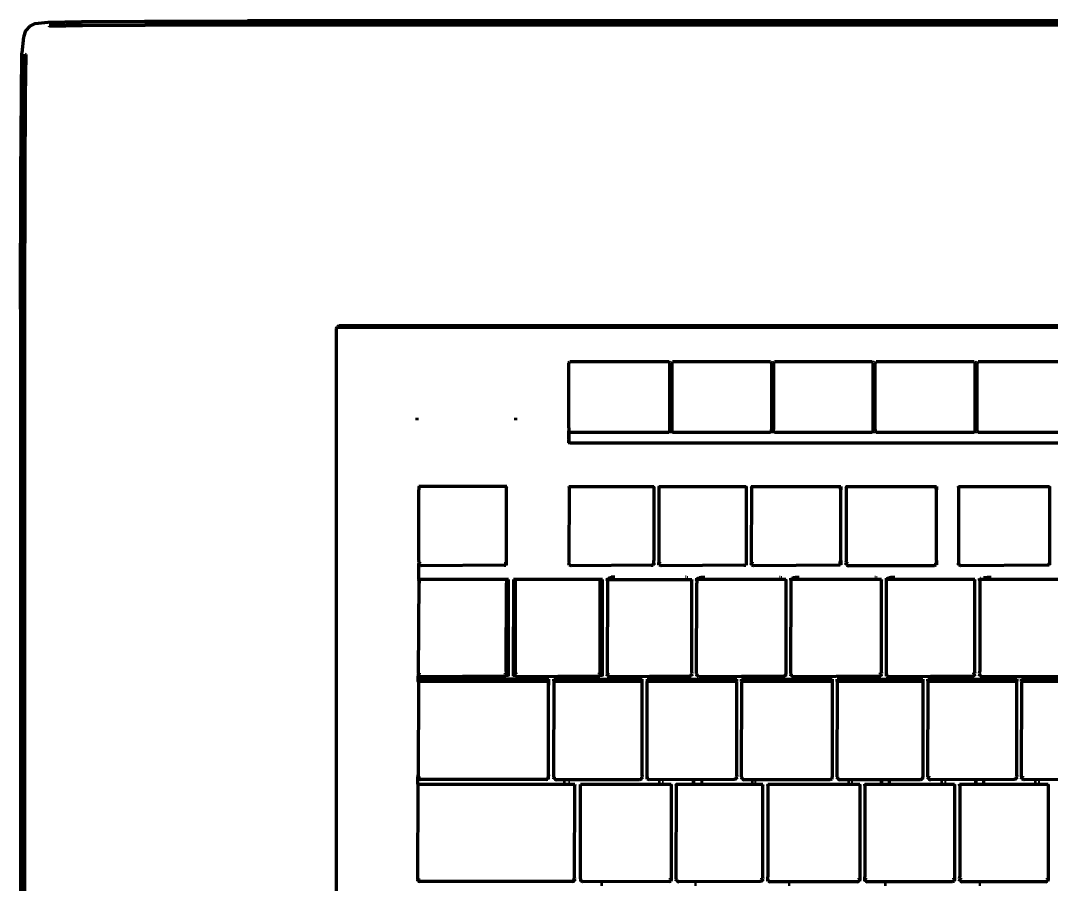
# Model space of a CAD drawing. Header units: millimetres. Extents: x 4307 to 31003, y 2809 to 20009.
# Drawn here: x 11394.2 to 11537.2, y 8724.4 to 8844.1 of the extents above; entities that cross this region are included whole.
import ezdxf

# ---------------------------------------------------------------- set-up
doc = ezdxf.new("R2010")
doc.units = ezdxf.units.MM
doc.layers.add('ProfileEdges', color=7, linetype='Continuous')

msp = doc.modelspace()

# ---------------------------------------------------------------- linework, layer by layer
for p, q in [((11470.43, 8786.99), (11470.43, 8787.09)), ((11672.2, 8786.99), (11470.43, 8786.99)), ((11470.43, 8786.8), (11470.43, 8785.66)), ((11470.43, 8785.66), (11672.2, 8785.66)), ((11449.43, 8768.98), (11449.78, 8768.98)), ((11449.43, 8768.65), (11449.52, 8768.64)), ((11449.52, 8768.64), (11461.31, 8768.61)), ((11461.31, 8768.98), (11461.65, 8768.98)), ((11461.56, 8768.64), (11461.65, 8768.65)), ((11470.29, 8768.98), (11470.38, 8768.98)), ((11470.38, 8768.64), (11470.29, 8768.65)), ((11481.72, 8768.61), (11470.38, 8768.64)), ((11481.98, 8768.98), (11482.07, 8768.98)), ((11482.07, 8768.65), (11481.98, 8768.64)), ((11482.75, 8768.98), (11483.09, 8768.98)), ((11482.84, 8768.64), (11482.75, 8768.65)), ((11494.55, 8768.61), (11482.84, 8768.64)), ((11494.81, 8768.98), (11494.89, 8768.98)), ((11494.89, 8768.65), (11494.81, 8768.64)), ((11495.58, 8768.98), (11495.92, 8768.98)), ((11495.66, 8768.64), (11495.58, 8768.65)), ((11507.68, 8768.61), (11495.66, 8768.64)), ((11507.94, 8768.98), (11508.02, 8768.98)), ((11508.02, 8768.65), (11507.94, 8768.64)), ((11508.71, 8768.98), (11509.05, 8768.98)), ((11508.79, 8768.64), (11508.71, 8768.65)), ((11521.21, 8768.64), (11508.79, 8768.64)), ((11521.29, 8768.65), (11521.21, 8768.64)), ((11521.22, 8768.98), (11521.29, 8768.98)), ((11524.41, 8768.64), (11524.33, 8768.65)), ((11536.63, 8768.61), (11524.41, 8768.64)), ((11536.89, 8768.98), (11536.97, 8768.98)), ((11536.97, 8768.65), (11536.89, 8768.64)), ((11449.39, 8753.58), (11449.73, 8753.58)), ((11449.39, 8753.25), (11449.47, 8753.25)), ((11449.47, 8753.25), (11449.73, 8753.25)), ((11461.28, 8753.58), (11461.6, 8753.58)), ((11461.28, 8753.25), (11461.54, 8753.25)), ((11461.54, 8753.25), (11461.89, 8753.25)), ((11461.6, 8753.58), (11461.89, 8753.58)), ((11462.82, 8753.58), (11462.57, 8753.58)), ((11462.57, 8753.25), (11462.88, 8753.25)), ((11463.14, 8753.58), (11462.82, 8753.58)), ((11462.88, 8753.25), (11463.14, 8753.25)), ((11474.63, 8753.58), (11474.3, 8753.58)), ((11474.3, 8753.25), (11474.56, 8753.25)), ((11474.56, 8753.25), (11474.93, 8753.25)), ((11474.93, 8753.58), (11474.63, 8753.58)), ((11475.6, 8753.58), (11475.94, 8753.58)), ((11475.68, 8753.25), (11475.6, 8753.25)), ((11475.94, 8753.25), (11475.68, 8753.25)), ((11487.24, 8753.25), (11486.98, 8753.25)), ((11487.24, 8753.58), (11487.32, 8753.58)), ((11487.32, 8753.25), (11487.24, 8753.25)), ((11488.01, 8753.25), (11488.1, 8753.25)), ((11500.05, 8753.25), (11500.31, 8753.25)), ((11500.4, 8753.58), (11500.31, 8753.58)), ((11500.31, 8753.25), (11500.4, 8753.25)), ((11501.08, 8753.25), (11501.17, 8753.25)), ((11513.64, 8753.58), (11513.3, 8753.58)), ((11513.3, 8753.25), (11513.56, 8753.25)), ((11513.56, 8753.25), (11513.64, 8753.25)), ((11514.33, 8753.25), (11514.41, 8753.25)), ((11514.41, 8753.25), (11514.67, 8753.25)), ((11526.58, 8753.58), (11526.23, 8753.58)), ((11526.23, 8753.25), (11526.49, 8753.25)), ((11526.49, 8753.25), (11526.58, 8753.25)), ((11527.35, 8753.58), (11527.26, 8753.58)), ((11527.26, 8753.25), (11527.35, 8753.25)), ((11527.35, 8753.25), (11527.6, 8753.25)), ((11449.34, 8738.96), (11449.43, 8738.96)), ((11449.35, 8739.29), (11449.42, 8739.29)), ((11449.42, 8739.29), (11449.69, 8739.29)), ((11467.34, 8738.97), (11467.47, 8738.96)), ((11467.4, 8739.29), (11467.47, 8739.29)), ((11468.22, 8739.29), (11468.31, 8739.29)), ((11468.22, 8738.96), (11468.31, 8738.96)), ((11468.31, 8738.96), (11480.36, 8738.96)), ((11480.36, 8738.96), (11480.44, 8738.96)), ((11481.21, 8739.29), (11481.13, 8739.29)), ((11481.13, 8738.96), (11481.21, 8738.96)), ((11481.21, 8738.96), (11493.22, 8738.92)), ((11493.56, 8739.29), (11493.48, 8739.29)), ((11493.48, 8738.96), (11493.56, 8738.96)), ((11494.25, 8738.96), (11494.33, 8738.96)), ((11494.33, 8738.96), (11506.74, 8738.96)), ((11506.82, 8739.29), (11506.74, 8739.29)), ((11506.74, 8738.96), (11506.82, 8738.96)), ((11507.59, 8739.29), (11507.51, 8739.29)), ((11507.51, 8738.96), (11507.59, 8738.96)), ((11507.59, 8738.96), (11519.31, 8738.96)), ((11519.31, 8738.96), (11519.4, 8738.96)), ((11520.43, 8739.29), (11520.08, 8739.29)), ((11520.08, 8738.96), (11520.17, 8738.96)), ((11520.17, 8738.96), (11532.07, 8738.92)), ((11532.32, 8738.96), (11532.41, 8738.96)), ((11533.44, 8739.29), (11533.09, 8739.29)), ((11533.09, 8738.96), (11533.18, 8738.96)), ((11533.18, 8738.96), (11544.84, 8738.92)), ((11449.39, 8725.12), (11449.65, 8725.12)), ((11470.75, 8725.12), (11471.1, 8725.12)), ((11484.49, 8725.12), (11484.15, 8725.12)), ((11485.26, 8725.12), (11485.18, 8725.12)), ((11497.18, 8725.12), (11496.84, 8725.12)), ((11497.95, 8725.12), (11497.87, 8725.12)), ((11510.66, 8725.12), (11510.31, 8725.12)), ((11511.68, 8725.12), (11511.34, 8725.12)), ((11523.8, 8725.12), (11523.45, 8725.12)), ((11524.82, 8725.12), (11524.48, 8725.12)), ((11536.78, 8725.12), (11536.43, 8725.12)), ((11449.3, 8724.79), (11449.39, 8724.79)), ((11471.01, 8724.79), (11471.1, 8724.79)), ((11471.89, 8724.79), (11471.98, 8724.79)), ((11471.98, 8724.79), (11484.15, 8724.75)), ((11484.41, 8724.79), (11484.49, 8724.79)), ((11485.18, 8724.79), (11485.26, 8724.79)), ((11485.26, 8724.79), (11496.84, 8724.75)), ((11497.1, 8724.79), (11497.18, 8724.79)), ((11497.87, 8724.79), (11497.95, 8724.79)), ((11497.95, 8724.79), (11510.57, 8724.79)), ((11510.57, 8724.79), (11510.66, 8724.79)), ((11511.34, 8724.79), (11511.43, 8724.79)), ((11511.43, 8724.79), (11523.71, 8724.79)), ((11523.71, 8724.79), (11523.8, 8724.79)), ((11524.48, 8724.79), (11524.57, 8724.79)), ((11524.57, 8724.79), (11536.69, 8724.79)), ((11536.69, 8724.79), (11536.78, 8724.79))]:
    msp.add_line(p, q)
at = {"layer": 'ProfileEdges', "lineweight": 211}
for p, q in [((11396.27, 8843.74), (11398.07, 8843.92)), ((11398.07, 8843.92), (11402.67, 8844.02)), ((11402.67, 8844.02), (11411.43, 8844.08)), ((11411.43, 8844.08), (11425.7, 8844.13)), ((11411.48, 8843.74), (11425.74, 8843.78)), ((11892.46, 8844.14), (11425.7, 8844.13)), ((11425.74, 8843.78), (11444.15, 8843.8)), ((11444.15, 8843.8), (11444.14, 8843.91)), ((11444.14, 8843.91), (11892.44, 8843.91)), ((11444.15, 8843.8), (11465.32, 8843.81)), ((11444.15, 8843.8), (11444.16, 8843.67)), ((11394.92, 8842.73), (11394.62, 8841.86)), ((11395.49, 8843.36), (11394.92, 8842.73)), ((11396.27, 8843.74), (11395.49, 8843.36)), ((11402.77, 8843.56), (11398.2, 8843.47)), ((11398.2, 8843.47), (11398.24, 8843.33)), ((11402.8, 8843.42), (11398.24, 8843.33)), ((11402.77, 8843.56), (11411.49, 8843.62)), ((11411.51, 8843.48), (11402.8, 8843.42)), ((11411.49, 8843.62), (11411.48, 8843.74)), ((11425.75, 8843.65), (11411.49, 8843.62)), ((11425.77, 8843.51), (11411.51, 8843.48)), ((11444.16, 8843.67), (11425.75, 8843.65)), ((11910.81, 8843.51), (11425.77, 8843.51)), ((11394.62, 8841.86), (11394.41, 8839.62)), ((11394.33, 8833.75), (11394.41, 8839.62)), ((11394.74, 8833.65), (11394.82, 8839.48)), ((11394.82, 8839.48), (11394.95, 8839.44)), ((11394.95, 8839.44), (11394.87, 8833.62)), ((11394.27, 8822.51), (11394.33, 8833.75)), ((11394.74, 8833.65), (11394.69, 8822.44)), ((11394.87, 8833.62), (11394.82, 8822.41)), ((11394.23, 8804.13), (11394.27, 8822.51)), ((11394.58, 8822.46), (11394.53, 8780.41)), ((11394.69, 8822.44), (11394.58, 8822.46)), ((11394.66, 8804.07), (11394.69, 8822.44)), ((11394.82, 8822.41), (11394.79, 8804.06)), ((11394.23, 8804.13), (11394.23, 8530.46)), ((11394.66, 8804.07), (11394.66, 8530.51)), ((11394.79, 8804.06), (11394.77, 8581.25)), ((11438.02, 8801.43), (11438.2, 8801.63)), ((11438.02, 8801.43), (11438.02, 8686.16)), ((11438.37, 8801.81), (11438.2, 8801.63)), ((11438.2, 8801.63), (11737.4, 8801.64)), ((11737.25, 8801.81), (11438.37, 8801.81)), ((11470.29, 8796.7), (11470.43, 8796.84)), ((11470.29, 8787.67), (11470.29, 8796.7)), ((11484.14, 8796.84), (11470.43, 8796.84)), ((11484.27, 8796.7), (11484.14, 8796.84)), ((11484.27, 8787.42), (11484.27, 8796.7)), ((11484.55, 8796.7), (11484.68, 8796.84)), ((11484.55, 8796.7), (11484.55, 8787.42)), ((11498.25, 8796.84), (11484.68, 8796.84)), ((11498.25, 8796.84), (11498.39, 8796.7)), ((11498.39, 8796.7), (11498.39, 8787.42)), ((11498.67, 8796.7), (11498.8, 8796.84)), ((11498.67, 8796.7), (11498.67, 8787.42)), ((11512.37, 8796.84), (11498.8, 8796.84)), ((11512.51, 8796.7), (11512.37, 8796.84)), ((11512.51, 8787.42), (11512.51, 8796.7)), ((11512.79, 8796.7), (11512.92, 8796.84)), ((11512.79, 8787.42), (11512.79, 8796.7)), ((11526.49, 8796.84), (11512.92, 8796.84)), ((11526.49, 8796.84), (11526.63, 8796.7)), ((11526.63, 8787.42), (11526.63, 8796.7)), ((11526.9, 8796.7), (11527.04, 8796.84)), ((11526.9, 8787.42), (11526.9, 8796.7)), ((11540.61, 8796.84), (11527.04, 8796.84)), ((11449.19, 8789.05), (11449.19, 8788.71)), ((11462.89, 8789.06), (11462.89, 8788.71)), ((11470.29, 8787.67), (11470.29, 8787.24)), ((11470.29, 8787.24), (11470.43, 8787.09)), ((11470.29, 8786.11), (11470.29, 8787.24)), ((11470.43, 8787.09), (11484.14, 8787.09)), ((11484.14, 8787.42), (11484.27, 8787.42)), ((11484.14, 8787.09), (11484.27, 8787.24)), ((11484.27, 8787.42), (11484.55, 8787.42)), ((11484.27, 8787.24), (11484.27, 8787.42)), ((11484.55, 8787.42), (11484.55, 8787.24)), ((11484.68, 8787.09), (11484.55, 8787.24)), ((11484.68, 8787.09), (11498.25, 8787.09)), ((11498.25, 8787.09), (11498.39, 8787.24)), ((11498.39, 8787.42), (11498.67, 8787.42)), ((11498.39, 8787.24), (11498.39, 8787.42)), ((11498.67, 8787.42), (11498.8, 8787.42)), ((11498.67, 8787.24), (11498.67, 8787.42)), ((11498.8, 8787.09), (11498.67, 8787.24)), ((11498.8, 8787.09), (11512.37, 8787.09)), ((11512.37, 8787.09), (11512.51, 8787.24)), ((11512.51, 8787.42), (11512.79, 8787.42)), ((11512.51, 8787.24), (11512.51, 8787.42)), ((11512.79, 8787.42), (11512.79, 8787.24)), ((11512.79, 8787.24), (11512.92, 8787.09)), ((11512.92, 8787.09), (11526.49, 8787.09)), ((11526.49, 8787.42), (11526.63, 8787.42)), ((11526.49, 8787.09), (11526.63, 8787.24)), ((11526.63, 8787.42), (11526.9, 8787.42)), ((11526.63, 8787.24), (11526.63, 8787.42)), ((11526.9, 8787.24), (11526.9, 8787.42)), ((11526.9, 8787.24), (11527.04, 8787.09)), ((11527.04, 8787.09), (11540.61, 8787.09)), ((11470.29, 8786.11), (11470.29, 8786)), ((11470.29, 8785.68), (11470.29, 8786)), ((11470.29, 8785.68), (11470.43, 8785.53)), ((11470.29, 8785.58), (11470.29, 8785.68)), ((11672.2, 8785.53), (11470.43, 8785.53)), ((11394.43, 8780.42), (11394.42, 8724.34)), ((11394.53, 8780.41), (11394.43, 8780.42)), ((11449.52, 8779.55), (11449.47, 8779.55)), ((11449.47, 8779.55), (11449.49, 8779.43)), ((11449.49, 8779.43), (11449.52, 8779.55)), ((11461.61, 8779.55), (11449.52, 8779.55)), ((11461.64, 8779.43), (11461.61, 8779.55)), ((11461.66, 8779.55), (11461.61, 8779.55)), ((11461.64, 8779.43), (11461.66, 8779.55)), ((11470.31, 8779.43), (11470.29, 8779.55)), ((11470.29, 8779.55), (11470.34, 8779.55)), ((11470.31, 8779.43), (11470.34, 8779.55)), ((11470.34, 8779.55), (11482.02, 8779.55)), ((11482.02, 8779.55), (11482.05, 8779.43)), ((11482.02, 8779.55), (11482.07, 8779.55)), ((11482.05, 8779.43), (11482.07, 8779.55)), ((11482.75, 8779.55), (11482.77, 8779.43)), ((11482.75, 8779.55), (11482.8, 8779.55)), ((11482.77, 8779.43), (11482.8, 8779.55)), ((11482.8, 8779.55), (11494.84, 8779.55)), ((11494.84, 8779.55), (11494.87, 8779.43)), ((11494.84, 8779.55), (11494.89, 8779.55)), ((11494.89, 8779.55), (11494.87, 8779.43)), ((11495.58, 8779.55), (11495.65, 8779.55)), ((11495.6, 8779.43), (11495.58, 8779.55)), ((11495.65, 8779.55), (11495.6, 8779.43)), ((11495.65, 8779.55), (11507.92, 8779.55)), ((11507.92, 8779.55), (11507.94, 8779.45)), ((11507.92, 8779.55), (11508.02, 8779.55)), ((11508, 8779.05), (11507.94, 8779.45)), ((11508.02, 8779.55), (11508, 8779.05)), ((11508.71, 8779.55), (11508.78, 8779.55)), ((11508.71, 8779.55), (11508.73, 8779.43)), ((11508.78, 8779.55), (11508.73, 8779.43)), ((11508.78, 8779.55), (11521.19, 8779.55)), ((11521.19, 8779.55), (11521.21, 8779.45)), ((11521.19, 8779.55), (11521.29, 8779.55)), ((11521.27, 8779.05), (11521.21, 8779.45)), ((11521.29, 8779.55), (11521.27, 8779.05)), ((11524.35, 8779.43), (11524.33, 8779.55)), ((11524.33, 8779.55), (11524.4, 8779.55)), ((11524.4, 8779.55), (11524.35, 8779.43)), ((11524.4, 8779.55), (11536.92, 8779.55)), ((11536.92, 8779.55), (11536.95, 8779.43)), ((11536.92, 8779.55), (11536.97, 8779.55)), ((11536.97, 8779.55), (11536.95, 8779.43)), ((11449.46, 8769.28), (11449.47, 8779.08)), ((11449.49, 8779.43), (11449.47, 8779.08)), ((11461.63, 8769.28), (11461.64, 8779.05)), ((11461.64, 8779.05), (11461.64, 8779.43)), ((11470.31, 8779.43), (11470.29, 8768.98)), ((11482.05, 8779.43), (11482.05, 8769.28)), ((11482.77, 8779.43), (11482.75, 8768.98)), ((11494.87, 8779.43), (11494.87, 8769.28)), ((11495.6, 8779.43), (11495.58, 8768.98)), ((11508, 8769.28), (11508, 8779.05)), ((11508.73, 8779.43), (11508.73, 8769.28)), ((11521.27, 8769.28), (11521.27, 8779.05)), ((11524.35, 8779.43), (11524.35, 8768.91)), ((11536.95, 8779.43), (11536.95, 8769.28)), ((11449.46, 8769.28), (11449.43, 8768.98)), ((11449.43, 8768.98), (11449.46, 8768.91)), ((11449.46, 8768.91), (11449.43, 8768.65)), ((11449.43, 8768.65), (11449.43, 8766.63)), ((11449.46, 8768.91), (11449.52, 8768.64)), ((11449.78, 8768.55), (11449.52, 8768.64)), ((11461.31, 8768.61), (11449.78, 8768.55)), ((11461.31, 8768.61), (11461.56, 8768.64)), ((11461.56, 8768.64), (11461.63, 8768.91)), ((11461.65, 8768.98), (11461.63, 8769.28)), ((11461.63, 8768.91), (11461.65, 8768.98)), ((11461.65, 8768.65), (11461.63, 8768.91)), ((11470.29, 8768.98), (11470.31, 8768.91)), ((11470.29, 8768.65), (11470.31, 8768.91)), ((11470.38, 8768.64), (11470.31, 8768.91)), ((11470.63, 8768.55), (11470.38, 8768.64)), ((11481.72, 8768.61), (11470.63, 8768.55)), ((11481.72, 8768.61), (11481.98, 8768.64)), ((11481.98, 8768.64), (11482.05, 8768.91)), ((11482.07, 8768.98), (11482.05, 8769.28)), ((11482.05, 8768.91), (11482.07, 8768.98)), ((11482.05, 8768.91), (11482.07, 8768.65)), ((11482.77, 8768.91), (11482.75, 8768.98)), ((11482.75, 8768.65), (11482.77, 8768.91)), ((11482.84, 8768.64), (11482.77, 8768.91)), ((11483.09, 8768.55), (11482.84, 8768.64)), ((11494.55, 8768.61), (11483.09, 8768.55)), ((11494.55, 8768.61), (11494.81, 8768.64)), ((11494.87, 8768.91), (11494.81, 8768.64)), ((11494.87, 8769.28), (11494.89, 8768.98)), ((11494.89, 8768.98), (11494.87, 8768.91)), ((11494.87, 8768.91), (11494.89, 8768.65)), ((11495.58, 8768.98), (11495.6, 8768.91)), ((11495.58, 8768.65), (11495.6, 8768.91)), ((11495.66, 8768.64), (11495.6, 8768.91)), ((11495.92, 8768.55), (11495.66, 8768.64)), ((11507.68, 8768.61), (11495.92, 8768.55)), ((11507.94, 8768.64), (11507.68, 8768.61)), ((11507.94, 8768.98), (11508, 8769.28)), ((11507.94, 8768.64), (11507.94, 8768.98)), ((11508, 8769.28), (11508.02, 8768.98)), ((11508.02, 8768.98), (11508.02, 8768.65)), ((11508.73, 8769.28), (11508.71, 8768.98)), ((11508.71, 8768.98), (11508.73, 8768.91)), ((11508.71, 8768.65), (11508.73, 8768.91)), ((11508.73, 8768.91), (11508.79, 8768.64)), ((11508.79, 8768.64), (11509.05, 8768.55)), ((11520.95, 8768.55), (11509.05, 8768.55)), ((11521.21, 8768.64), (11520.95, 8768.55)), ((11521.22, 8768.98), (11521.21, 8768.89)), ((11521.21, 8768.64), (11521.21, 8768.89)), ((11521.27, 8769.28), (11521.22, 8768.98)), ((11521.27, 8769.28), (11521.29, 8768.98)), ((11521.29, 8768.98), (11521.29, 8768.65)), ((11524.33, 8768.65), (11524.35, 8768.91)), ((11524.35, 8768.91), (11524.41, 8768.64)), ((11524.67, 8768.55), (11524.41, 8768.64)), ((11536.63, 8768.61), (11524.67, 8768.55)), ((11536.89, 8768.64), (11536.63, 8768.61)), ((11536.89, 8768.64), (11536.95, 8768.91)), ((11536.95, 8769.28), (11536.97, 8768.98)), ((11536.97, 8768.98), (11536.95, 8768.91)), ((11536.95, 8768.91), (11536.97, 8768.65)), ((11449.48, 8766.63), (11449.43, 8766.63)), ((11449.43, 8766.63), (11449.45, 8766.51)), ((11449.48, 8766.63), (11449.45, 8766.51)), ((11449.51, 8766.63), (11449.48, 8766.63)), ((11449.51, 8766.63), (11449.51, 8766.44)), ((11461.6, 8766.63), (11449.51, 8766.63)), ((11461.6, 8766.63), (11461.62, 8766.51)), ((11461.92, 8766.63), (11461.6, 8766.63)), ((11461.89, 8753.58), (11461.92, 8766.63)), ((11462.6, 8766.63), (11462.57, 8753.58)), ((11462.87, 8766.63), (11462.6, 8766.63)), ((11462.87, 8766.63), (11462.82, 8766.51)), ((11474.6, 8766.63), (11462.87, 8766.63)), ((11474.6, 8766.63), (11474.63, 8766.51)), ((11474.95, 8766.63), (11474.6, 8766.63)), ((11474.93, 8753.58), (11474.95, 8766.63)), ((11475.6, 8766.81), (11475.6, 8766.63)), ((11475.6, 8766.63), (11475.67, 8766.63)), ((11475.62, 8766.51), (11475.6, 8766.63)), ((11475.67, 8766.63), (11475.62, 8766.51)), ((11475.67, 8766.63), (11487.28, 8766.63)), ((11475.73, 8766.76), (11475.68, 8766.65)), ((11475.94, 8766.86), (11475.73, 8766.76)), ((11476.36, 8766.86), (11475.94, 8766.86)), ((11476.67, 8766.96), (11476.13, 8766.96)), ((11486.57, 8766.96), (11486.45, 8766.96)), ((11486.79, 8766.86), (11486.71, 8766.86)), ((11487.27, 8766.65), (11487.28, 8766.63)), ((11487.28, 8766.63), (11487.3, 8766.51)), ((11487.28, 8766.63), (11487.32, 8766.63)), ((11487.32, 8766.63), (11487.3, 8766.51)), ((11488.01, 8766.81), (11488.01, 8766.63)), ((11488.06, 8766.63), (11488.01, 8766.63)), ((11488.03, 8766.51), (11488.01, 8766.63)), ((11488.06, 8766.63), (11488.03, 8766.51)), ((11488.1, 8766.77), (11488.06, 8766.63)), ((11500.34, 8766.65), (11488.06, 8766.63)), ((11488.1, 8766.77), (11488.35, 8766.86)), ((11488.82, 8766.86), (11488.35, 8766.86)), ((11488.58, 8766.96), (11489.15, 8766.96)), ((11499.48, 8766.96), (11499.6, 8766.96)), ((11499.83, 8766.86), (11499.75, 8766.86)), ((11500.38, 8766.51), (11500.34, 8766.65)), ((11500.4, 8766.63), (11500.34, 8766.65)), ((11500.4, 8766.63), (11500.38, 8766.51)), ((11501.08, 8766.63), (11501.08, 8766.81)), ((11501.16, 8766.63), (11501.08, 8766.63)), ((11501.1, 8766.51), (11501.08, 8766.63)), ((11501.16, 8766.63), (11501.1, 8766.51)), ((11513.59, 8766.65), (11501.16, 8766.63)), ((11501.21, 8766.76), (11501.17, 8766.65)), ((11501.43, 8766.86), (11501.21, 8766.76)), ((11501.9, 8766.86), (11501.43, 8766.86)), ((11501.66, 8766.96), (11502.23, 8766.96)), ((11512.71, 8766.96), (11512.82, 8766.96)), ((11513.06, 8766.86), (11512.98, 8766.86)), ((11513.59, 8766.65), (11513.62, 8766.51)), ((11513.64, 8766.63), (11513.59, 8766.65)), ((11513.64, 8766.63), (11513.62, 8766.51)), ((11514.33, 8766.63), (11514.33, 8766.81)), ((11514.38, 8766.63), (11514.33, 8766.63)), ((11514.35, 8766.51), (11514.33, 8766.63)), ((11514.35, 8766.51), (11514.38, 8766.63)), ((11514.38, 8766.63), (11514.41, 8766.77)), ((11526.52, 8766.65), (11514.38, 8766.63)), ((11514.41, 8766.77), (11514.67, 8766.86)), ((11515.14, 8766.86), (11514.67, 8766.86)), ((11514.91, 8766.96), (11515.48, 8766.96)), ((11526.52, 8766.65), (11526.55, 8766.51)), ((11526.58, 8766.63), (11526.52, 8766.65)), ((11526.58, 8766.63), (11526.55, 8766.51)), ((11527.26, 8766.63), (11527.26, 8766.76)), ((11527.31, 8766.63), (11527.26, 8766.63)), ((11527.28, 8766.51), (11527.26, 8766.63)), ((11527.28, 8766.51), (11527.31, 8766.63)), ((11527.31, 8766.63), (11527.35, 8766.77)), ((11539.53, 8766.63), (11527.31, 8766.63)), ((11527.37, 8766.78), (11527.35, 8766.77)), ((11528.4, 8766.86), (11527.79, 8766.86)), ((11528.3, 8766.96), (11528.87, 8766.96)), ((11449.45, 8766.51), (11449.39, 8753.58)), ((11449.51, 8766.44), (11449.51, 8766.12)), ((11461.6, 8753.89), (11461.62, 8766.13)), ((11461.62, 8766.51), (11461.62, 8766.13)), ((11462.82, 8766.51), (11462.82, 8753.58)), ((11474.63, 8753.58), (11474.63, 8766.51)), ((11475.62, 8766.51), (11475.6, 8753.58)), ((11487.3, 8766.51), (11487.3, 8753.89)), ((11488.01, 8753.58), (11488.03, 8766.13)), ((11488.03, 8766.51), (11488.03, 8766.13)), ((11500.38, 8766.51), (11500.38, 8753.89)), ((11501.08, 8753.58), (11501.1, 8766.51)), ((11513.62, 8766.51), (11513.62, 8753.89)), ((11514.33, 8753.58), (11514.35, 8766.51)), ((11526.55, 8766.51), (11526.55, 8753.89)), ((11527.28, 8766.51), (11527.28, 8753.89)), ((11461.6, 8753.89), (11461.6, 8753.58)), ((11487.3, 8753.89), (11487.32, 8753.58)), ((11500.38, 8753.89), (11500.4, 8753.58)), ((11513.62, 8753.89), (11513.64, 8753.58)), ((11526.55, 8753.89), (11526.58, 8753.58)), ((11527.26, 8753.58), (11527.28, 8753.89)), ((11449.39, 8753.58), (11449.41, 8753.51)), ((11449.41, 8753.51), (11449.39, 8753.25)), ((11449.39, 8752.83), (11449.39, 8753.25)), ((11467.49, 8752.83), (11449.39, 8752.83)), ((11449.39, 8752.5), (11449.39, 8752.83)), ((11449.43, 8752.5), (11449.39, 8752.5)), ((11449.39, 8752.5), (11449.41, 8752.38)), ((11449.47, 8753.25), (11449.41, 8753.51)), ((11449.41, 8752.38), (11449.43, 8752.5)), ((11449.41, 8752.38), (11449.41, 8752)), ((11449.43, 8752.5), (11449.47, 8752.64)), ((11467.42, 8752.5), (11449.43, 8752.5)), ((11449.73, 8753.16), (11449.47, 8753.25)), ((11449.73, 8752.68), (11449.47, 8752.64)), ((11461.28, 8753.21), (11449.73, 8753.16)), ((11467.15, 8752.68), (11449.73, 8752.68)), ((11461.28, 8753.21), (11461.54, 8753.25)), ((11461.6, 8753.51), (11461.54, 8753.25)), ((11461.6, 8753.58), (11461.6, 8753.51)), ((11461.89, 8753.25), (11461.89, 8753.58)), ((11462.57, 8753.58), (11462.57, 8753.25)), ((11462.82, 8753.58), (11462.82, 8753.51)), ((11462.88, 8753.25), (11462.82, 8753.51)), ((11462.88, 8753.25), (11463.14, 8753.16)), ((11474.3, 8753.21), (11463.14, 8753.16)), ((11467.15, 8752.68), (11467.4, 8752.64)), ((11467.4, 8752.64), (11467.42, 8752.5)), ((11467.49, 8752.5), (11467.42, 8752.5)), ((11467.42, 8752.5), (11467.47, 8752)), ((11467.47, 8752), (11467.49, 8752.5)), ((11467.49, 8752.5), (11467.49, 8752.83)), ((11468.22, 8752.83), (11480.44, 8752.83)), ((11468.22, 8752.5), (11468.22, 8752.83)), ((11468.27, 8752.5), (11468.22, 8752.5)), ((11468.24, 8752.38), (11468.22, 8752.5)), ((11468.22, 8739.29), (11468.24, 8752.38)), ((11468.27, 8752.5), (11468.24, 8752.38)), ((11468.31, 8752.64), (11468.27, 8752.5)), ((11480.39, 8752.5), (11468.27, 8752.5)), ((11468.31, 8752.64), (11468.57, 8752.73)), ((11480.1, 8752.68), (11468.57, 8752.73)), ((11474.56, 8753.25), (11474.3, 8753.21)), ((11474.63, 8753.51), (11474.56, 8753.25)), ((11474.63, 8753.58), (11474.63, 8753.51)), ((11474.93, 8753.25), (11474.93, 8753.58)), ((11475.62, 8753.51), (11475.6, 8753.58)), ((11475.6, 8753.25), (11475.62, 8753.51)), ((11475.62, 8753.51), (11475.68, 8753.25)), ((11475.94, 8753.16), (11475.68, 8753.25)), ((11486.98, 8753.21), (11475.94, 8753.16)), ((11480.1, 8752.68), (11480.36, 8752.64)), ((11480.36, 8752.64), (11480.39, 8752.5)), ((11480.44, 8752.5), (11480.39, 8752.5)), ((11480.39, 8752.5), (11480.42, 8752.38)), ((11480.42, 8752.38), (11480.44, 8752.5)), ((11480.42, 8752.38), (11480.42, 8739.59)), ((11480.44, 8752.5), (11480.44, 8752.83)), ((11481.13, 8752.83), (11481.13, 8752.5)), ((11481.13, 8752.83), (11493.56, 8752.83)), ((11481.15, 8752.38), (11481.13, 8752.5)), ((11481.18, 8752.5), (11481.13, 8752.5)), ((11481.13, 8739.29), (11481.15, 8752.38)), ((11481.15, 8752.38), (11481.18, 8752.5)), ((11481.18, 8752.5), (11481.21, 8752.64)), ((11493.51, 8752.5), (11481.18, 8752.5)), ((11481.21, 8752.64), (11481.47, 8752.73)), ((11493.22, 8752.73), (11481.47, 8752.73)), ((11486.98, 8753.21), (11487.24, 8753.25)), ((11487.24, 8753.25), (11487.3, 8753.51)), ((11487.32, 8753.58), (11487.3, 8753.51)), ((11487.3, 8753.51), (11487.32, 8753.25)), ((11488.01, 8753.58), (11488.03, 8753.51)), ((11488.03, 8753.51), (11488.01, 8753.25)), ((11488.03, 8753.51), (11488.1, 8753.25)), ((11488.1, 8753.25), (11488.2, 8753.25)), ((11488.35, 8753.16), (11488.2, 8753.25)), ((11500.05, 8753.21), (11488.35, 8753.16)), ((11493.48, 8752.64), (11493.22, 8752.73)), ((11493.51, 8752.5), (11493.48, 8752.64)), ((11493.56, 8752.5), (11493.51, 8752.5)), ((11493.54, 8752.38), (11493.51, 8752.5)), ((11493.56, 8752.5), (11493.54, 8752.38)), ((11493.54, 8752.38), (11493.54, 8739.59)), ((11493.56, 8752.5), (11493.56, 8752.83)), ((11494.25, 8752.83), (11506.82, 8752.83)), ((11494.25, 8752.5), (11494.25, 8752.83)), ((11494.3, 8752.5), (11494.25, 8752.5)), ((11494.27, 8752.38), (11494.25, 8752.5)), ((11494.25, 8739.29), (11494.27, 8752.38)), ((11494.27, 8752.38), (11494.3, 8752.5)), ((11494.3, 8752.5), (11494.33, 8752.64)), ((11506.77, 8752.5), (11494.3, 8752.5)), ((11494.33, 8752.64), (11494.59, 8752.73)), ((11506.48, 8752.68), (11494.59, 8752.73)), ((11500.05, 8753.21), (11500.31, 8753.25)), ((11500.31, 8753.25), (11500.38, 8753.51)), ((11500.4, 8753.58), (11500.38, 8753.51)), ((11500.4, 8753.25), (11500.38, 8753.51)), ((11501.1, 8753.51), (11501.08, 8753.58)), ((11501.08, 8753.25), (11501.1, 8753.51)), ((11501.1, 8753.51), (11501.17, 8753.25)), ((11501.17, 8753.25), (11501.27, 8753.25)), ((11501.43, 8753.16), (11501.27, 8753.25)), ((11513.3, 8753.21), (11501.43, 8753.16)), ((11506.48, 8752.68), (11506.74, 8752.64)), ((11506.74, 8752.64), (11506.77, 8752.5)), ((11506.82, 8752.5), (11506.77, 8752.5)), ((11506.77, 8752.5), (11506.8, 8752.38)), ((11506.82, 8752.5), (11506.8, 8752.38)), ((11506.8, 8752.38), (11506.8, 8739.59)), ((11506.82, 8752.83), (11506.82, 8752.5)), ((11507.51, 8752.83), (11519.4, 8752.83)), ((11507.51, 8752.5), (11507.51, 8752.83)), ((11507.56, 8752.5), (11507.51, 8752.5)), ((11507.53, 8752.38), (11507.51, 8752.5)), ((11507.51, 8739.29), (11507.53, 8752.38)), ((11507.53, 8752.38), (11507.56, 8752.5)), ((11507.56, 8752.5), (11507.59, 8752.64)), ((11519.35, 8752.5), (11507.56, 8752.5)), ((11507.59, 8752.64), (11507.85, 8752.73)), ((11519.06, 8752.68), (11507.85, 8752.73)), ((11513.3, 8753.21), (11513.56, 8753.25)), ((11513.56, 8753.25), (11513.62, 8753.51)), ((11513.64, 8753.58), (11513.62, 8753.51)), ((11513.64, 8753.25), (11513.62, 8753.51)), ((11514.35, 8753.51), (11514.33, 8753.58)), ((11514.33, 8753.25), (11514.35, 8753.51)), ((11514.35, 8753.51), (11514.41, 8753.25)), ((11514.67, 8753.16), (11514.41, 8753.25)), ((11526.23, 8753.21), (11514.67, 8753.16)), ((11519.06, 8752.68), (11519.31, 8752.64)), ((11519.35, 8752.5), (11519.31, 8752.64)), ((11519.4, 8752.5), (11519.35, 8752.5)), ((11519.38, 8752.38), (11519.35, 8752.5)), ((11519.4, 8752.5), (11519.38, 8752.38)), ((11519.38, 8752.38), (11519.38, 8739.59)), ((11519.4, 8752.83), (11519.4, 8752.5)), ((11520.08, 8752.83), (11532.41, 8752.83)), ((11520.08, 8752.5), (11520.08, 8752.83)), ((11520.16, 8752.5), (11520.08, 8752.5)), ((11520.11, 8752.38), (11520.08, 8752.5)), ((11520.08, 8739.29), (11520.11, 8752.38)), ((11520.16, 8752.5), (11520.11, 8752.38)), ((11520.21, 8752.63), (11520.16, 8752.5)), ((11532.36, 8752.5), (11520.16, 8752.5)), ((11520.43, 8752.73), (11520.21, 8752.63)), ((11532.07, 8752.73), (11520.43, 8752.73)), ((11526.23, 8753.21), (11526.49, 8753.25)), ((11526.49, 8753.25), (11526.55, 8753.51)), ((11526.58, 8753.58), (11526.55, 8753.51)), ((11526.58, 8753.25), (11526.55, 8753.51)), ((11527.28, 8753.51), (11527.26, 8753.58)), ((11527.26, 8753.25), (11527.28, 8753.51)), ((11527.28, 8753.51), (11527.35, 8753.25)), ((11527.35, 8753.25), (11527.6, 8753.16)), ((11539.24, 8753.16), (11527.6, 8753.16)), ((11532.32, 8752.64), (11532.07, 8752.73)), ((11532.36, 8752.5), (11532.32, 8752.64)), ((11532.41, 8752.5), (11532.36, 8752.5)), ((11532.39, 8752.38), (11532.36, 8752.5)), ((11532.41, 8752.5), (11532.39, 8752.38)), ((11532.39, 8752.38), (11532.39, 8739.59)), ((11532.41, 8752.83), (11532.41, 8752.5)), ((11533.09, 8752.83), (11545.18, 8752.83)), ((11533.09, 8752.5), (11533.09, 8752.83)), ((11533.17, 8752.5), (11533.09, 8752.5)), ((11533.12, 8752.38), (11533.09, 8752.5)), ((11533.09, 8739.29), (11533.12, 8752.38)), ((11533.17, 8752.5), (11533.12, 8752.38)), ((11533.22, 8752.63), (11533.17, 8752.5)), ((11545.13, 8752.5), (11533.17, 8752.5)), ((11533.44, 8752.73), (11533.22, 8752.63)), ((11544.84, 8752.73), (11533.44, 8752.73)), ((11449.41, 8752), (11449.37, 8739.59)), ((11467.45, 8739.59), (11467.47, 8752)), ((11449.37, 8739.59), (11449.35, 8739.29)), ((11449.42, 8739.29), (11449.37, 8739.59)), ((11467.45, 8739.59), (11467.4, 8739.29)), ((11467.47, 8739.29), (11467.45, 8739.59)), ((11480.42, 8739.59), (11480.44, 8739.29)), ((11493.54, 8739.59), (11493.56, 8739.29)), ((11506.8, 8739.59), (11506.82, 8739.29)), ((11519.38, 8739.59), (11519.4, 8739.29)), ((11532.39, 8739.59), (11532.41, 8739.29)), ((11449.32, 8725.05), (11449.36, 8738.09)), ((11449.34, 8738.96), (11449.35, 8739.29)), ((11449.34, 8738.21), (11449.34, 8738.96)), ((11449.39, 8738.21), (11449.34, 8738.21)), ((11449.34, 8738.21), (11449.36, 8738.09)), ((11449.39, 8738.21), (11449.36, 8738.09)), ((11471.07, 8738.21), (11449.39, 8738.21)), ((11449.43, 8739.2), (11449.42, 8739.29)), ((11449.43, 8739.2), (11449.43, 8738.96)), ((11449.43, 8738.96), (11449.69, 8738.92)), ((11467.13, 8738.92), (11449.69, 8738.92)), ((11467.13, 8738.92), (11467.34, 8738.97)), ((11467.38, 8739.2), (11467.34, 8738.97)), ((11467.4, 8739.29), (11467.38, 8739.2)), ((11467.47, 8738.96), (11467.47, 8739.29)), ((11468.24, 8739.22), (11468.22, 8739.29)), ((11468.22, 8738.96), (11468.24, 8739.22)), ((11468.24, 8739.22), (11468.31, 8738.96)), ((11468.31, 8738.96), (11468.57, 8738.86)), ((11480.1, 8738.86), (11468.57, 8738.86)), ((11469.83, 8738.54), (11469.49, 8738.54)), ((11470.42, 8738.39), (11470.24, 8738.39)), ((11471.07, 8738.21), (11471.1, 8738.09)), ((11471.12, 8738.21), (11471.07, 8738.21)), ((11471.1, 8738.09), (11471.12, 8738.21)), ((11471.1, 8737.71), (11471.1, 8738.09)), ((11471.91, 8738.09), (11471.89, 8738.21)), ((11471.94, 8738.21), (11471.89, 8738.21)), ((11471.89, 8725.12), (11471.91, 8738.09)), ((11471.91, 8738.09), (11471.94, 8738.21)), ((11484.44, 8738.22), (11471.94, 8738.21)), ((11480.36, 8738.96), (11480.1, 8738.86)), ((11480.36, 8738.96), (11480.42, 8739.22)), ((11480.44, 8739.29), (11480.42, 8739.22)), ((11480.44, 8738.96), (11480.42, 8739.22)), ((11481.15, 8739.22), (11481.13, 8739.29)), ((11481.13, 8738.96), (11481.15, 8739.22)), ((11481.15, 8739.22), (11481.21, 8738.96)), ((11481.47, 8738.86), (11481.21, 8738.96)), ((11493.22, 8738.92), (11481.47, 8738.86)), ((11482.69, 8738.54), (11482.99, 8738.54)), ((11483.43, 8738.44), (11483.22, 8738.44)), ((11484.47, 8738.09), (11484.44, 8738.22)), ((11484.49, 8738.21), (11484.44, 8738.22)), ((11484.49, 8738.21), (11484.47, 8738.09)), ((11484.47, 8738.09), (11484.47, 8725.42)), ((11485.18, 8738.26), (11485.18, 8738.21)), ((11485.23, 8738.21), (11485.18, 8738.21)), ((11485.2, 8738.09), (11485.18, 8738.21)), ((11485.18, 8725.12), (11485.2, 8738.09)), ((11485.2, 8738.09), (11485.23, 8738.21)), ((11485.23, 8738.21), (11485.24, 8738.27)), ((11497.13, 8738.22), (11485.23, 8738.21)), ((11487.82, 8738.44), (11487.35, 8738.44)), ((11488.53, 8738.54), (11488.91, 8738.54)), ((11493.48, 8738.96), (11493.22, 8738.92)), ((11493.48, 8738.96), (11493.54, 8739.22)), ((11493.54, 8739.22), (11493.56, 8739.29)), ((11493.56, 8738.96), (11493.54, 8739.22)), ((11494.27, 8739.22), (11494.25, 8739.29)), ((11494.27, 8739.22), (11494.25, 8738.96)), ((11494.27, 8739.22), (11494.33, 8738.96)), ((11494.33, 8738.96), (11494.59, 8738.86)), ((11506.48, 8738.86), (11494.59, 8738.86)), ((11495.57, 8738.54), (11495.88, 8738.54)), ((11496.26, 8738.44), (11496.04, 8738.44)), ((11497.16, 8738.09), (11497.13, 8738.22)), ((11497.18, 8738.21), (11497.13, 8738.22)), ((11497.18, 8738.21), (11497.16, 8738.09)), ((11497.16, 8738.09), (11497.16, 8725.42)), ((11497.94, 8738.21), (11497.87, 8738.21)), ((11497.89, 8738.09), (11497.87, 8738.21)), ((11497.94, 8738.21), (11497.89, 8738.09)), ((11497.89, 8738.09), (11497.89, 8725.42)), ((11510.6, 8738.22), (11497.94, 8738.21)), ((11506.74, 8738.96), (11506.48, 8738.86)), ((11506.74, 8738.96), (11506.8, 8739.22)), ((11506.82, 8739.29), (11506.8, 8739.22)), ((11506.82, 8738.96), (11506.8, 8739.22)), ((11507.53, 8739.22), (11507.51, 8739.29)), ((11507.53, 8739.22), (11507.51, 8738.96)), ((11507.53, 8739.22), (11507.59, 8738.96)), ((11507.59, 8738.96), (11507.85, 8738.86)), ((11519.06, 8738.86), (11507.85, 8738.86)), ((11508.95, 8738.54), (11509.25, 8738.54)), ((11509.66, 8738.44), (11509.45, 8738.44)), ((11510.63, 8738.09), (11510.6, 8738.22)), ((11510.66, 8738.21), (11510.6, 8738.22)), ((11510.66, 8738.21), (11510.63, 8738.09)), ((11510.63, 8738.09), (11510.63, 8725.42)), ((11511.34, 8738.21), (11511.34, 8738.26)), ((11511.41, 8738.21), (11511.34, 8738.21)), ((11511.36, 8738.09), (11511.34, 8738.21)), ((11511.41, 8738.21), (11511.36, 8738.09)), ((11511.36, 8738.09), (11511.36, 8725.42)), ((11511.44, 8738.27), (11511.41, 8738.21)), ((11523.74, 8738.22), (11511.41, 8738.21)), ((11513.88, 8738.44), (11513.41, 8738.44)), ((11514.55, 8738.54), (11514.93, 8738.54)), ((11519.31, 8738.96), (11519.06, 8738.86)), ((11519.31, 8738.96), (11519.38, 8739.22)), ((11519.4, 8739.29), (11519.38, 8739.22)), ((11519.4, 8738.96), (11519.38, 8739.22)), ((11520.08, 8739.29), (11520.11, 8739.22)), ((11520.11, 8739.22), (11520.08, 8738.96)), ((11520.11, 8739.22), (11520.17, 8738.96)), ((11520.17, 8738.96), (11520.43, 8738.86)), ((11532.07, 8738.92), (11520.43, 8738.86)), ((11521.84, 8738.54), (11522.14, 8738.54)), ((11522.63, 8738.44), (11522.41, 8738.44)), ((11523.77, 8738.09), (11523.74, 8738.22)), ((11523.8, 8738.21), (11523.74, 8738.22)), ((11523.8, 8738.21), (11523.77, 8738.09)), ((11523.77, 8738.09), (11523.77, 8725.42)), ((11524.48, 8738.21), (11524.48, 8738.27)), ((11524.55, 8738.21), (11524.48, 8738.21)), ((11524.5, 8738.09), (11524.48, 8738.21)), ((11524.55, 8738.21), (11524.5, 8738.09)), ((11524.5, 8738.09), (11524.5, 8725.42)), ((11524.58, 8738.27), (11524.55, 8738.21)), ((11536.72, 8738.22), (11524.55, 8738.21)), ((11526.98, 8738.44), (11526.51, 8738.44)), ((11527.63, 8738.54), (11528.01, 8738.54)), ((11532.32, 8738.96), (11532.07, 8738.92)), ((11532.32, 8738.96), (11532.39, 8739.22)), ((11532.41, 8739.29), (11532.39, 8739.22)), ((11532.41, 8738.96), (11532.39, 8739.22)), ((11533.12, 8739.22), (11533.09, 8739.29)), ((11533.09, 8738.96), (11533.12, 8739.22)), ((11533.12, 8739.22), (11533.18, 8738.96)), ((11533.44, 8738.86), (11533.18, 8738.96)), ((11544.84, 8738.92), (11533.44, 8738.86)), ((11534.83, 8738.54), (11535.14, 8738.54)), ((11535.62, 8738.44), (11535.4, 8738.44)), ((11536.76, 8738.09), (11536.72, 8738.22)), ((11536.78, 8738.21), (11536.72, 8738.22)), ((11536.78, 8738.21), (11536.76, 8738.09)), ((11536.76, 8738.09), (11536.76, 8725.42)), ((11471.08, 8725.42), (11471.1, 8737.71)), ((11471.1, 8725.12), (11471.08, 8725.42)), ((11471.08, 8725.05), (11471.1, 8725.12)), ((11471.89, 8725.12), (11471.91, 8725.05)), ((11484.47, 8725.42), (11484.49, 8725.12)), ((11484.49, 8725.12), (11484.47, 8725.05)), ((11485.2, 8725.05), (11485.18, 8725.12)), ((11497.16, 8725.42), (11497.18, 8725.12)), ((11497.18, 8725.12), (11497.16, 8725.05)), ((11497.87, 8725.12), (11497.89, 8725.42)), ((11497.89, 8725.05), (11497.87, 8725.12)), ((11510.63, 8725.42), (11510.66, 8725.12)), ((11510.66, 8725.12), (11510.63, 8725.05)), ((11511.34, 8725.12), (11511.36, 8725.42)), ((11511.36, 8725.05), (11511.34, 8725.12)), ((11523.77, 8725.42), (11523.8, 8725.12)), ((11523.8, 8725.12), (11523.77, 8725.05)), ((11524.48, 8725.12), (11524.5, 8725.42)), ((11524.5, 8725.05), (11524.48, 8725.12)), ((11536.76, 8725.42), (11536.78, 8725.12)), ((11536.78, 8725.12), (11536.76, 8725.05)), ((11449.32, 8725.05), (11449.3, 8724.79)), ((11449.32, 8725.05), (11449.39, 8724.79)), ((11449.39, 8724.79), (11449.64, 8724.75)), ((11470.75, 8724.75), (11449.64, 8724.75)), ((11470.75, 8724.75), (11471.01, 8724.79)), ((11471.08, 8725.05), (11471.01, 8724.79)), ((11471.1, 8724.79), (11471.08, 8725.05)), ((11471.91, 8725.05), (11471.89, 8724.79)), ((11471.91, 8725.05), (11471.98, 8724.79)), ((11472.24, 8724.69), (11471.98, 8724.79)), ((11484.15, 8724.75), (11472.24, 8724.69)), ((11474.65, 8724.37), (11475, 8724.37)), ((11484.15, 8724.75), (11484.41, 8724.79)), ((11484.47, 8725.05), (11484.41, 8724.79)), ((11484.49, 8724.79), (11484.47, 8725.05)), ((11485.18, 8724.79), (11485.2, 8725.05)), ((11485.2, 8725.05), (11485.26, 8724.79)), ((11485.26, 8724.79), (11485.52, 8724.69)), ((11496.84, 8724.75), (11485.52, 8724.69)), ((11487.69, 8724.37), (11487.99, 8724.37)), ((11497.1, 8724.79), (11496.84, 8724.75)), ((11497.16, 8725.05), (11497.1, 8724.79)), ((11497.18, 8724.79), (11497.16, 8725.05)), ((11497.87, 8724.79), (11497.89, 8725.05)), ((11497.89, 8725.05), (11497.95, 8724.79)), ((11497.95, 8724.79), (11498.21, 8724.69)), ((11510.31, 8724.69), (11498.21, 8724.69)), ((11500.69, 8724.37), (11501, 8724.37)), ((11510.31, 8724.69), (11510.57, 8724.79)), ((11510.63, 8725.05), (11510.57, 8724.79)), ((11510.66, 8724.79), (11510.63, 8725.05)), ((11511.34, 8724.79), (11511.36, 8725.05)), ((11511.36, 8725.05), (11511.43, 8724.79)), ((11511.43, 8724.79), (11511.68, 8724.69)), ((11523.45, 8724.69), (11511.68, 8724.69)), ((11514.04, 8724.37), (11514.34, 8724.37)), ((11523.71, 8724.79), (11523.45, 8724.69)), ((11523.77, 8725.05), (11523.71, 8724.79)), ((11523.8, 8724.79), (11523.77, 8725.05)), ((11524.48, 8724.79), (11524.5, 8725.05)), ((11524.5, 8725.05), (11524.57, 8724.79)), ((11524.57, 8724.79), (11524.82, 8724.69)), ((11536.43, 8724.69), (11524.82, 8724.69)), ((11527.13, 8724.37), (11527.44, 8724.37)), ((11536.43, 8724.69), (11536.69, 8724.79)), ((11536.76, 8725.05), (11536.69, 8724.79)), ((11536.78, 8724.79), (11536.76, 8725.05))]:
    msp.add_line(p, q, dxfattribs=at)

doc.saveas('drawing.dxf')
